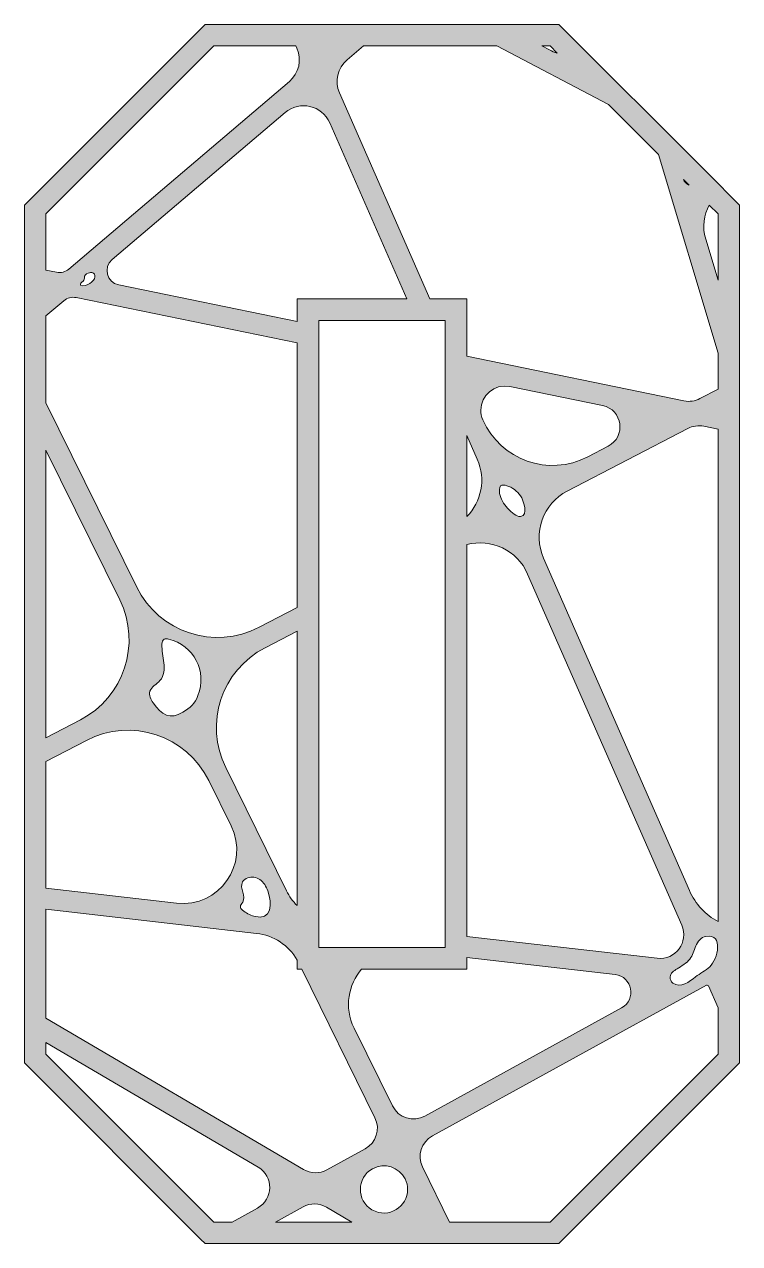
# Model space of a CAD drawing. Extents: x -1650 to 2650, y -4022 to 3022.
# Drawn here: x 919.9 to 1180.1, y -682.8 to -239.3 of the extents above; entities that cross this region are included whole.
import ezdxf

# ---------------------------------------------------------------- set-up
doc = ezdxf.new("R2010")
doc.units = 0
doc.header["$MEASUREMENT"] = 0
doc.layers.add('Layer 1', color=7, linetype='Continuous')

msp = doc.modelspace()

# ---------------------------------------------------------------- hatches: boundary and pattern name
at = {"layer": 'Layer 1', "true_color": 0xe6e7e8}
h = msp.add_hatch(color=254, dxfattribs=at)
h.dxf.hatch_style = 2
edge = h.paths.add_edge_path()
edge.add_spline(control_points=[(1168.55, -293.45), (1168.55, -293.45), (1159.75, -284.67), (1159.75, -284.67), (1159.75, -284.67), (1159.75, -284.66), (1159.75, -284.66), (1159.75, -284.66), (1142.9, -267.8), (1142.9, -267.8), (1142.9, -267.8), (1139.95, -264.86), (1139.95, -264.86), (1139.95, -264.86), (1139.95, -264.86), (1139.95, -264.86), (1139.95, -264.86), (1124.32, -249.23), (1124.32, -249.23), (1124.32, -249.23), (1124.32, -249.23), (1124.32, -249.23), (1124.32, -249.23), (1114.37, -239.27), (1114.37, -239.27), (1114.37, -239.27), (1093.12, -239.27), (1093.12, -239.27), (1093.12, -239.27), (1076.68, -239.27), (1076.68, -239.27), (1076.68, -239.27), (1052.46, -239.27), (1052.46, -239.27), (1052.46, -239.27), (1040.43, -239.27), (1040.43, -239.27), (1040.43, -239.27), (1023.9, -239.27), (1023.9, -239.27), (1023.9, -239.27), (1015.27, -239.27), (1015.27, -239.27), (1015.27, -239.27), (985.63, -239.27), (985.63, -239.27), (985.63, -239.27), (919.92, -304.99), (919.92, -304.99), (919.92, -304.99), (919.92, -327.02), (919.92, -327.02), (919.92, -327.02), (919.92, -337.11), (919.92, -337.11), (919.92, -337.11), (919.92, -341.31), (919.92, -341.31), (919.92, -341.31), (919.92, -352), (919.92, -352), (919.92, -352), (919.92, -361.03), (919.92, -361.03), (919.92, -361.03), (919.92, -378.26), (919.92, -378.26), (919.92, -378.26), (919.92, -502.84), (919.92, -502.84), (919.92, -502.84), (919.92, -511.42), (919.92, -511.42), (919.92, -511.42), (919.92, -552.57), (919.92, -552.57), (919.92, -552.57), (919.92, -560.23), (919.92, -560.23), (919.92, -560.23), (919.92, -596.2), (919.92, -596.2), (919.92, -596.2), (919.92, -605.03), (919.92, -605.03), (919.92, -605.03), (919.92, -617.06), (919.92, -617.06), (919.92, -617.06), (984.04, -681.19), (984.04, -681.19), (984.04, -681.19), (985.63, -682.78), (985.63, -682.78), (985.63, -682.78), (996.96, -682.78), (996.96, -682.78), (996.96, -682.78), (1052.35, -682.78), (1052.35, -682.78), (1052.35, -682.78), (1078.48, -682.78), (1078.48, -682.78), (1078.48, -682.78), (1114.37, -682.78), (1114.37, -682.78), (1114.37, -682.78), (1180.08, -617.06), (1180.08, -617.06), (1180.08, -617.06), (1180.08, -614.92), (1180.08, -614.92), (1180.08, -614.92), (1180.08, -595.97), (1180.08, -595.97), (1180.08, -595.97), (1180.08, -590.09), (1180.08, -590.09), (1180.08, -590.09), (1180.08, -568.15), (1180.08, -568.15), (1180.08, -568.15), (1180.08, -388.14), (1180.08, -388.14), (1180.08, -388.14), (1180.08, -358.57), (1180.08, -358.57), (1180.08, -358.57), (1180.08, -304.99), (1180.08, -304.99), (1180.08, -304.99), (1168.55, -293.45), (1168.55, -293.45)], knot_values=[0, 0, 0, 0, 1, 1, 1, 2, 2, 2, 3, 3, 3, 4, 4, 4, 5, 5, 5, 6, 6, 6, 7, 7, 7, 8, 8, 8, 9, 9, 9, 10, 10, 10, 11, 11, 11, 12, 12, 12, 13, 13, 13, 14, 14, 14, 15, 15, 15, 16, 16, 16, 17, 17, 17, 18, 18, 18, 19, 19, 19, 20, 20, 20, 21, 21, 21, 22, 22, 22, 23, 23, 23, 24, 24, 24, 25, 25, 25, 26, 26, 26, 27, 27, 27, 28, 28, 28, 29, 29, 29, 30, 30, 30, 31, 31, 31, 32, 32, 32, 33, 33, 33, 34, 34, 34, 35, 35, 35, 36, 36, 36, 37, 37, 37, 38, 38, 38, 39, 39, 39, 40, 40, 40, 41, 41, 41, 42, 42, 42, 43, 43, 43, 44, 44, 44, 44], degree=3, periodic=1)
edge = h.paths.add_edge_path()
edge.add_spline(control_points=[(1161.71, -297.73), (1161.62, -297.7), (1161.54, -297.65), (1161.46, -297.61), (1160.65, -297.19), (1159.94, -296.48), (1159.63, -295.65), (1159.63, -295.65), (1161.71, -297.73), (1161.71, -297.73)], knot_values=[0, 0, 0, 0, 1, 1, 1, 2, 2, 2, 3, 3, 3, 3], degree=3, periodic=1)
edge = h.paths.add_edge_path()
edge.add_spline(control_points=[(1111.12, -247.13), (1111.12, -247.13), (1113.72, -249.74), (1113.72, -249.74), (1112.78, -249.45), (1111.84, -249.06), (1110.91, -248.58), (1110.91, -248.58), (1108.15, -247.13), (1108.15, -247.13), (1108.15, -247.13), (1111.12, -247.13), (1111.12, -247.13)], knot_values=[0, 0, 0, 0, 1, 1, 1, 2, 2, 2, 3, 3, 3, 4, 4, 4, 4], degree=3, periodic=1)
edge = h.paths.add_edge_path()
edge.add_spline(control_points=[(1091.72, -247.13), (1091.72, -247.13), (1132.35, -268.37), (1132.35, -268.37), (1132.35, -268.37), (1150.57, -286.59), (1150.57, -286.59), (1150.57, -286.59), (1172.22, -358.85), (1172.22, -358.85), (1172.22, -358.85), (1172.22, -372.01), (1172.22, -372.01), (1172.22, -372.01), (1165.67, -375.41), (1165.67, -375.41), (1163.88, -376.34), (1161.82, -376.63), (1159.85, -376.22), (1159.85, -376.22), (1080.86, -360.02), (1080.86, -360.02), (1080.86, -360.02), (1080.86, -339.11), (1080.86, -339.11), (1080.86, -339.11), (1067.38, -339.11), (1067.38, -339.11), (1067.38, -339.11), (1034.53, -264.23), (1034.53, -264.23), (1032.68, -260.04), (1033.82, -255.13), (1037.3, -252.17), (1037.3, -252.17), (1043.23, -247.13), (1043.23, -247.13), (1043.23, -247.13), (1091.72, -247.13), (1091.72, -247.13)], knot_values=[0, 0, 0, 0, 1, 1, 1, 2, 2, 2, 3, 3, 3, 4, 4, 4, 5, 5, 5, 6, 6, 6, 7, 7, 7, 8, 8, 8, 9, 9, 9, 10, 10, 10, 11, 11, 11, 12, 12, 12, 13, 13, 13, 13], degree=3, periodic=1)
edge = h.paths.add_edge_path()
edge.add_spline(control_points=[(1150.12, -578.99), (1150.12, -578.99), (1080.86, -571.04), (1080.86, -571.04), (1080.86, -571.04), (1080.86, -428.49), (1080.86, -428.49), (1089.66, -426.18), (1099.17, -430.51), (1102.98, -439.21), (1102.98, -439.21), (1159.02, -566.93), (1159.02, -566.93), (1161.7, -573.04), (1156.75, -579.75), (1150.12, -578.99)], knot_values=[0, 0, 0, 0, 1, 1, 1, 2, 2, 2, 3, 3, 3, 4, 4, 4, 5, 5, 5, 5], degree=3, periodic=1)
edge = h.paths.add_edge_path()
edge.add_spline(control_points=[(1161.96, -579.28), (1163.01, -577.87), (1163.43, -576.11), (1164.15, -574.52), (1164.88, -572.92), (1166.09, -571.34), (1167.82, -571.04), (1174.5, -569.86), (1172.04, -579.41), (1169.23, -582.04), (1167.7, -583.46), (1165.73, -584.52), (1164.06, -585.76), (1161.92, -587.36), (1158.47, -590.19), (1155.79, -587.98), (1155.15, -587.45), (1154.73, -586.63), (1154.81, -585.79), (1154.92, -584.44), (1156.19, -583.51), (1157.35, -582.82), (1159.02, -581.81), (1160.81, -580.85), (1161.96, -579.28)], knot_values=[0, 0, 0, 0, 1, 1, 1, 2, 2, 2, 3, 3, 3, 4, 4, 4, 5, 5, 5, 6, 6, 6, 7, 7, 7, 8, 8, 8, 8], degree=3, periodic=1)
edge = h.paths.add_edge_path()
edge.add_spline(control_points=[(1042.13, -663.05), (1042.13, -660.09), (1043.62, -657.15), (1046.57, -655.52), (1050.86, -653.17), (1056.24, -654.87), (1058.4, -659.25), (1059.04, -660.55), (1059.33, -661.85), (1059.33, -663.1), (1059.33, -669.21), (1052.46, -674.02), (1046.36, -670.44), (1043.53, -668.78), (1042.13, -665.91), (1042.13, -663.05)], knot_values=[0, 0, 0, 0, 1, 1, 1, 2, 2, 2, 3, 3, 3, 4, 4, 4, 5, 5, 5, 5], degree=3, periodic=1)
edge = h.paths.add_edge_path()
edge.add_spline(control_points=[(1053.78, -632.66), (1053.78, -632.66), (1039.85, -604.38), (1039.85, -604.38), (1036.09, -596.78), (1037.77, -588.55), (1042.57, -582.95), (1042.57, -582.95), (1080.86, -582.95), (1080.86, -582.95), (1080.86, -582.95), (1080.86, -578.71), (1080.86, -578.71), (1080.86, -578.71), (1134.76, -584.89), (1134.76, -584.89), (1141.06, -585.61), (1142.71, -594.02), (1137.15, -597.07), (1137.15, -597.07), (1065.61, -636.38), (1065.61, -636.38), (1061.32, -638.74), (1055.94, -637.04), (1053.78, -632.66)], knot_values=[0, 0, 0, 0, 1, 1, 1, 2, 2, 2, 3, 3, 3, 4, 4, 4, 5, 5, 5, 6, 6, 6, 7, 7, 7, 8, 8, 8, 8], degree=3, periodic=1)
edge = h.paths.add_edge_path()
edge.add_spline(control_points=[(999.26, -551.22), (999.65, -550.5), (1000.37, -550.03), (1001.14, -549.76), (1002.59, -549.26), (1004.28, -549.48), (1005.56, -550.33), (1007, -551.28), (1007.86, -552.89), (1008.45, -554.51), (1010.05, -558.86), (1010.18, -565.63), (1003.43, -563.72), (1001.89, -563.28), (1000.46, -562.5), (999.25, -561.46), (998.85, -561.12), (998.46, -560.7), (998.47, -560.19), (998.47, -559.58), (999.01, -559.14), (999.33, -558.63), (1000.67, -556.47), (998.04, -553.45), (999.26, -551.22)], knot_values=[0, 0, 0, 0, 1, 1, 1, 2, 2, 2, 3, 3, 3, 4, 4, 4, 5, 5, 5, 6, 6, 6, 7, 7, 7, 8, 8, 8, 8], degree=3, periodic=1)
edge = h.paths.add_edge_path()
edge.add_spline(control_points=[(993.16, -509.65), (985.26, -493.63), (991.63, -474.23), (1007.49, -466.01), (1007.49, -466.01), (1019.14, -459.97), (1019.14, -459.97), (1019.14, -459.97), (1019.14, -559.83), (1019.14, -559.83), (1017.57, -558.3), (1016.25, -556.5), (1015.25, -554.47), (1015.25, -554.47), (993.16, -509.65), (993.16, -509.65)], knot_values=[0, 0, 0, 0, 1, 1, 1, 2, 2, 2, 3, 3, 3, 4, 4, 4, 5, 5, 5, 5], degree=3, periodic=1)
h.paths.add_polyline_path([(1027, -455.89), (1027, -447.32), (1027, -356.75), (1027, -348.98), (1027, -346.96), (1060.76, -346.96), (1070.83, -346.96), (1073, -346.96), (1073, -351.93), (1073, -370.86), (1073, -423.46), (1073, -432.04), (1073, -570.14), (1073, -575.09), (1034.81, -575.09), (1027, -575.09), (1027, -573.08), (1027, -564.52)])
edge = h.paths.add_edge_path()
edge.add_spline(control_points=[(1030.98, -275.08), (1030.98, -275.08), (1059.07, -339.11), (1059.07, -339.11), (1059.07, -339.11), (1019.14, -339.11), (1019.14, -339.11), (1019.14, -339.11), (1019.14, -347.37), (1019.14, -347.37), (1019.14, -347.37), (954.22, -334.06), (954.22, -334.06), (949.9, -333.18), (948.49, -327.7), (951.86, -324.85), (951.86, -324.85), (1014.76, -271.34), (1014.76, -271.34), (1020.04, -266.84), (1028.18, -268.72), (1030.98, -275.08)], knot_values=[0, 0, 0, 0, 1, 1, 1, 2, 2, 2, 3, 3, 3, 4, 4, 4, 5, 5, 5, 6, 6, 6, 7, 7, 7, 7], degree=3, periodic=1)
edge = h.paths.add_edge_path()
edge.add_spline(control_points=[(1080.86, -388.78), (1080.86, -388.78), (1084.67, -397.47), (1084.67, -397.47), (1087.86, -404.72), (1086.13, -412.94), (1080.86, -418.32), (1080.86, -418.32), (1080.86, -388.78), (1080.86, -388.78)], knot_values=[0, 0, 0, 0, 1, 1, 1, 2, 2, 2, 3, 3, 3, 3], degree=3, periodic=1)
edge = h.paths.add_edge_path()
edge.add_spline(control_points=[(1093.09, -407.1), (1093.79, -406.75), (1094.64, -406.86), (1095.39, -407.09), (1097.43, -407.69), (1099.24, -409.04), (1100.42, -410.81), (1101.33, -412.21), (1103.53, -418.07), (1100.35, -418.28), (1099.54, -418.34), (1098.77, -417.92), (1098.11, -417.44), (1096.35, -416.2), (1094.88, -414.57), (1093.82, -412.69), (1092.86, -410.99), (1092.25, -408.86), (1093.09, -407.1)], knot_values=[0, 0, 0, 0, 1, 1, 1, 2, 2, 2, 3, 3, 3, 4, 4, 4, 5, 5, 5, 6, 6, 6, 6], degree=3, periodic=1)
edge = h.paths.add_edge_path()
edge.add_spline(control_points=[(1086.69, -383.12), (1086.17, -381.94), (1085.94, -380.74), (1085.94, -379.58), (1085.94, -374.34), (1090.78, -369.83), (1096.49, -371), (1096.49, -371), (1130.2, -377.91), (1130.2, -377.91), (1137.53, -379.41), (1138.9, -389.29), (1132.26, -392.74), (1132.26, -392.74), (1124.83, -396.59), (1124.83, -396.59), (1110.61, -403.96), (1093.12, -397.79), (1086.69, -383.12)], knot_values=[0, 0, 0, 0, 1, 1, 1, 2, 2, 2, 3, 3, 3, 4, 4, 4, 5, 5, 5, 6, 6, 6, 6], degree=3, periodic=1)
edge = h.paths.add_edge_path()
edge.add_spline(control_points=[(927.78, -308.24), (927.78, -308.24), (988.88, -247.13), (988.88, -247.13), (988.88, -247.13), (1018.71, -247.13), (1018.71, -247.13), (1018.71, -247.13), (1019.08, -247.96), (1019.08, -247.96), (1020.92, -252.17), (1019.79, -257.07), (1016.3, -260.04), (1016.3, -260.04), (936.08, -328.27), (936.08, -328.27), (934.84, -329.33), (933.18, -329.75), (931.59, -329.42), (931.59, -329.42), (927.78, -328.64), (927.78, -328.64), (927.78, -328.64), (927.78, -308.24), (927.78, -308.24)], knot_values=[0, 0, 0, 0, 1, 1, 1, 2, 2, 2, 3, 3, 3, 4, 4, 4, 5, 5, 5, 6, 6, 6, 7, 7, 7, 8, 8, 8, 8], degree=3, periodic=1)
edge = h.paths.add_edge_path()
edge.add_spline(control_points=[(945.6, -331.07), (945.52, -332.04), (944.51, -333.01), (943.74, -333.54), (943.1, -333.99), (941.09, -334.8), (940.43, -334.21), (940.31, -334.12), (940.27, -333.95), (940.28, -333.8), (940.35, -333.11), (941.28, -332.88), (941.59, -332.27), (941.8, -331.85), (941.67, -331.34), (941.82, -330.89), (942.05, -330.15), (942.88, -329.82), (943.64, -329.65), (944.02, -329.56), (944.42, -329.49), (944.78, -329.62), (945.34, -329.82), (945.66, -330.47), (945.6, -331.07)], knot_values=[0, 0, 0, 0, 1, 1, 1, 2, 2, 2, 3, 3, 3, 4, 4, 4, 5, 5, 5, 6, 6, 6, 7, 7, 7, 8, 8, 8, 8], degree=3, periodic=1)
edge = h.paths.add_edge_path()
edge.add_spline(control_points=[(927.78, -345.32), (927.78, -345.32), (934.26, -339.81), (934.26, -339.81), (935.5, -338.75), (937.16, -338.33), (938.75, -338.66), (938.75, -338.66), (1019.14, -355.14), (1019.14, -355.14), (1019.14, -355.14), (1019.14, -451.39), (1019.14, -451.39), (1019.14, -451.39), (1005.31, -458.56), (1005.31, -458.56), (988.99, -467.03), (968.91, -460.43), (960.77, -443.94), (960.77, -443.94), (927.78, -376.98), (927.78, -376.98), (927.78, -376.98), (927.78, -345.32), (927.78, -345.32)], knot_values=[0, 0, 0, 0, 1, 1, 1, 2, 2, 2, 3, 3, 3, 4, 4, 4, 5, 5, 5, 6, 6, 6, 7, 7, 7, 8, 8, 8, 8], degree=3, periodic=1)
edge = h.paths.add_edge_path()
edge.add_spline(control_points=[(970.68, -471.47), (970.44, -469.2), (969.82, -466.96), (969.97, -464.68), (970.01, -464.01), (970.19, -463.26), (970.76, -462.92), (971.24, -462.63), (971.84, -462.74), (972.38, -462.87), (981.63, -465.2), (986.45, -474.54), (983.07, -483.42), (981.96, -486.35), (980.22, -487.81), (977.58, -489.42), (972.86, -492.28), (969.93, -490.57), (966.76, -486.09), (965.89, -484.85), (965.16, -483.32), (965.6, -481.88), (966.12, -480.15), (968.06, -479.32), (969.24, -477.96), (970.72, -476.23), (970.92, -473.74), (970.68, -471.47)], knot_values=[0, 0, 0, 0, 1, 1, 1, 2, 2, 2, 3, 3, 3, 4, 4, 4, 5, 5, 5, 6, 6, 6, 7, 7, 7, 8, 8, 8, 9, 9, 9, 9], degree=3, periodic=1)
edge = h.paths.add_edge_path()
edge.add_spline(control_points=[(927.78, -394.2), (927.78, -394.2), (954.61, -448.65), (954.61, -448.65), (962.51, -464.67), (956.14, -484.07), (940.28, -492.28), (940.28, -492.28), (927.78, -498.77), (927.78, -498.77), (927.78, -498.77), (927.78, -394.2), (927.78, -394.2)], knot_values=[0, 0, 0, 0, 1, 1, 1, 2, 2, 2, 3, 3, 3, 4, 4, 4, 4], degree=3, periodic=1)
edge = h.paths.add_edge_path()
edge.add_spline(control_points=[(927.78, -507.35), (927.78, -507.35), (942.46, -499.73), (942.46, -499.73), (958.78, -491.27), (978.87, -497.86), (986.99, -514.35), (986.99, -514.35), (995.11, -530.81), (995.11, -530.81), (1001.96, -544.72), (990.71, -560.69), (975.31, -558.92), (975.31, -558.92), (927.78, -553.47), (927.78, -553.47), (927.78, -553.47), (927.78, -507.35), (927.78, -507.35)], knot_values=[0, 0, 0, 0, 1, 1, 1, 2, 2, 2, 3, 3, 3, 4, 4, 4, 5, 5, 5, 6, 6, 6, 6], degree=3, periodic=1)
edge = h.paths.add_edge_path()
edge.add_spline(control_points=[(927.78, -561.13), (927.78, -561.13), (1004.37, -569.92), (1004.37, -569.92), (1010.58, -570.64), (1016.06, -574.27), (1019.14, -579.66), (1019.14, -579.66), (1019.14, -582.95), (1019.14, -582.95), (1019.14, -582.95), (1020.8, -582.95), (1020.8, -582.95), (1020.8, -582.95), (1047.44, -637.01), (1047.44, -637.01), (1049.47, -641.13), (1047.9, -646.11), (1043.88, -648.32), (1043.88, -648.32), (1029.97, -655.96), (1029.97, -655.96), (1027.33, -657.41), (1024.11, -657.37), (1021.5, -655.84), (1021.5, -655.84), (927.78, -600.81), (927.78, -600.81), (927.78, -600.81), (927.78, -561.13), (927.78, -561.13)], knot_values=[0, 0, 0, 0, 1, 1, 1, 2, 2, 2, 3, 3, 3, 4, 4, 4, 5, 5, 5, 6, 6, 6, 7, 7, 7, 8, 8, 8, 9, 9, 9, 10, 10, 10, 10], degree=3, periodic=1)
edge = h.paths.add_edge_path()
edge.add_spline(control_points=[(988.88, -674.92), (988.88, -674.92), (927.78, -613.81), (927.78, -613.81), (927.78, -613.81), (927.78, -609.64), (927.78, -609.64), (927.78, -609.64), (1004.91, -654.93), (1004.91, -654.93), (1010.65, -658.3), (1010.54, -666.64), (1004.7, -669.84), (1004.7, -669.84), (995.45, -674.92), (995.45, -674.92), (995.45, -674.92), (988.88, -674.92), (988.88, -674.92)], knot_values=[0, 0, 0, 0, 1, 1, 1, 2, 2, 2, 3, 3, 3, 4, 4, 4, 5, 5, 5, 6, 6, 6, 6], degree=3, periodic=1)
edge = h.paths.add_edge_path()
edge.add_spline(control_points=[(1011.26, -674.92), (1011.26, -674.92), (1021.3, -669.41), (1021.3, -669.41), (1023.96, -667.95), (1027.17, -668), (1029.78, -669.53), (1029.78, -669.53), (1038.97, -674.92), (1038.97, -674.92), (1038.97, -674.92), (1011.26, -674.92), (1011.26, -674.92)], knot_values=[0, 0, 0, 0, 1, 1, 1, 2, 2, 2, 3, 3, 3, 4, 4, 4, 4], degree=3, periodic=1)
edge = h.paths.add_edge_path()
edge.add_spline(control_points=[(1172.22, -613.81), (1172.22, -613.81), (1111.12, -674.92), (1111.12, -674.92), (1111.12, -674.92), (1074.61, -674.92), (1074.61, -674.92), (1074.61, -674.92), (1064.74, -654.9), (1064.74, -654.9), (1062.71, -650.78), (1064.28, -645.79), (1068.31, -643.59), (1068.31, -643.59), (1168.02, -588.8), (1168.02, -588.8), (1168.11, -588.75), (1168.22, -588.73), (1168.32, -588.74), (1168.5, -588.76), (1168.66, -588.87), (1168.73, -589.04), (1168.73, -589.04), (1172.22, -597), (1172.22, -597), (1172.22, -597), (1172.22, -613.81), (1172.22, -613.81)], knot_values=[0, 0, 0, 0, 1, 1, 1, 2, 2, 2, 3, 3, 3, 4, 4, 4, 5, 5, 5, 6, 6, 6, 7, 7, 7, 8, 8, 8, 9, 9, 9, 9], degree=3, periodic=1)
edge = h.paths.add_edge_path()
edge.add_spline(control_points=[(1172.22, -565.59), (1167.75, -563.21), (1164.01, -559.36), (1161.81, -554.33), (1161.81, -554.33), (1108.77, -433.44), (1108.77, -433.44), (1104.76, -424.3), (1108.53, -413.62), (1117.39, -409.02), (1117.39, -409.02), (1161.24, -386.28), (1161.24, -386.28), (1163.04, -385.35), (1165.09, -385.07), (1167.07, -385.47), (1167.07, -385.47), (1172.22, -386.53), (1172.22, -386.53), (1172.22, -386.53), (1172.22, -565.59), (1172.22, -565.59)], knot_values=[0, 0, 0, 0, 1, 1, 1, 2, 2, 2, 3, 3, 3, 4, 4, 4, 5, 5, 5, 6, 6, 6, 7, 7, 7, 7], degree=3, periodic=1)
edge = h.paths.add_edge_path()
edge.add_spline(control_points=[(1167.75, -317.42), (1166.39, -312.91), (1167.09, -308.58), (1169.06, -305.08), (1169.06, -305.08), (1169.06, -305.08), (1169.06, -305.08), (1169.06, -305.08), (1172.22, -308.24), (1172.22, -308.24), (1172.22, -308.24), (1172.22, -332.34), (1172.22, -332.34), (1172.22, -332.34), (1167.75, -317.42), (1167.75, -317.42)], knot_values=[0, 0, 0, 0, 1, 1, 1, 2, 2, 2, 3, 3, 3, 4, 4, 4, 5, 5, 5, 5], degree=3, periodic=1)

# ---------------------------------------------------------------- linework, layer by layer
at = {"layer": 'Layer 1', "lineweight": 0}
msp.add_lwpolyline([(1027, -455.89), (1027, -447.32), (1027, -356.75), (1027, -348.98), (1027, -346.96), (1060.76, -346.96), (1070.83, -346.96), (1073, -346.96), (1073, -351.93), (1073, -370.86), (1073, -423.46), (1073, -432.04), (1073, -570.14), (1073, -575.09), (1034.81, -575.09), (1027, -575.09), (1027, -573.08), (1027, -564.52), (1027, -455.89)], dxfattribs=at)
for points, knots in [([(1168.55, -293.45), (1168.55, -293.45), (1159.75, -284.67), (1159.75, -284.67), (1159.75, -284.67), (1159.75, -284.66), (1159.75, -284.66), (1159.75, -284.66), (1142.9, -267.8), (1142.9, -267.8), (1142.9, -267.8), (1139.95, -264.86), (1139.95, -264.86), (1139.95, -264.86), (1139.95, -264.86), (1139.95, -264.86), (1139.95, -264.86), (1124.32, -249.23), (1124.32, -249.23), (1124.32, -249.23), (1124.32, -249.23), (1124.32, -249.23), (1124.32, -249.23), (1114.37, -239.27), (1114.37, -239.27), (1114.37, -239.27), (1093.12, -239.27), (1093.12, -239.27), (1093.12, -239.27), (1076.68, -239.27), (1076.68, -239.27), (1076.68, -239.27), (1052.46, -239.27), (1052.46, -239.27), (1052.46, -239.27), (1040.43, -239.27), (1040.43, -239.27), (1040.43, -239.27), (1023.9, -239.27), (1023.9, -239.27), (1023.9, -239.27), (1015.27, -239.27), (1015.27, -239.27), (1015.27, -239.27), (985.63, -239.27), (985.63, -239.27), (985.63, -239.27), (919.92, -304.99), (919.92, -304.99), (919.92, -304.99), (919.92, -327.02), (919.92, -327.02), (919.92, -327.02), (919.92, -337.11), (919.92, -337.11), (919.92, -337.11), (919.92, -341.31), (919.92, -341.31), (919.92, -341.31), (919.92, -352), (919.92, -352), (919.92, -352), (919.92, -361.03), (919.92, -361.03), (919.92, -361.03), (919.92, -378.26), (919.92, -378.26), (919.92, -378.26), (919.92, -502.84), (919.92, -502.84), (919.92, -502.84), (919.92, -511.42), (919.92, -511.42), (919.92, -511.42), (919.92, -552.57), (919.92, -552.57), (919.92, -552.57), (919.92, -560.23), (919.92, -560.23), (919.92, -560.23), (919.92, -596.2), (919.92, -596.2), (919.92, -596.2), (919.92, -605.03), (919.92, -605.03), (919.92, -605.03), (919.92, -617.06), (919.92, -617.06), (919.92, -617.06), (984.04, -681.19), (984.04, -681.19), (984.04, -681.19), (985.63, -682.78), (985.63, -682.78), (985.63, -682.78), (996.96, -682.78), (996.96, -682.78), (996.96, -682.78), (1052.35, -682.78), (1052.35, -682.78), (1052.35, -682.78), (1078.48, -682.78), (1078.48, -682.78), (1078.48, -682.78), (1114.37, -682.78), (1114.37, -682.78), (1114.37, -682.78), (1180.08, -617.06), (1180.08, -617.06), (1180.08, -617.06), (1180.08, -614.92), (1180.08, -614.92), (1180.08, -614.92), (1180.08, -595.97), (1180.08, -595.97), (1180.08, -595.97), (1180.08, -590.09), (1180.08, -590.09), (1180.08, -590.09), (1180.08, -568.15), (1180.08, -568.15), (1180.08, -568.15), (1180.08, -388.14), (1180.08, -388.14), (1180.08, -388.14), (1180.08, -358.57), (1180.08, -358.57), (1180.08, -358.57), (1180.08, -304.99), (1180.08, -304.99), (1180.08, -304.99), (1168.55, -293.45), (1168.55, -293.45)], [0, 0, 0, 0, 1, 1, 1, 2, 2, 2, 3, 3, 3, 4, 4, 4, 5, 5, 5, 6, 6, 6, 7, 7, 7, 8, 8, 8, 9, 9, 9, 10, 10, 10, 11, 11, 11, 12, 12, 12, 13, 13, 13, 14, 14, 14, 15, 15, 15, 16, 16, 16, 17, 17, 17, 18, 18, 18, 19, 19, 19, 20, 20, 20, 21, 21, 21, 22, 22, 22, 23, 23, 23, 24, 24, 24, 25, 25, 25, 26, 26, 26, 27, 27, 27, 28, 28, 28, 29, 29, 29, 30, 30, 30, 31, 31, 31, 32, 32, 32, 33, 33, 33, 34, 34, 34, 35, 35, 35, 36, 36, 36, 37, 37, 37, 38, 38, 38, 39, 39, 39, 40, 40, 40, 41, 41, 41, 42, 42, 42, 43, 43, 43, 44, 44, 44, 44]), ([(927.78, -308.24), (927.78, -308.24), (988.88, -247.13), (988.88, -247.13), (988.88, -247.13), (1018.71, -247.13), (1018.71, -247.13), (1018.71, -247.13), (1019.08, -247.96), (1019.08, -247.96), (1020.92, -252.17), (1019.79, -257.07), (1016.3, -260.04), (1016.3, -260.04), (936.08, -328.27), (936.08, -328.27), (934.84, -329.33), (933.18, -329.75), (931.59, -329.42), (931.59, -329.42), (927.78, -328.64), (927.78, -328.64), (927.78, -328.64), (927.78, -308.24), (927.78, -308.24)], [0, 0, 0, 0, 1, 1, 1, 2, 2, 2, 3, 3, 3, 4, 4, 4, 5, 5, 5, 6, 6, 6, 7, 7, 7, 8, 8, 8, 8]), ([(1091.72, -247.13), (1091.72, -247.13), (1132.35, -268.37), (1132.35, -268.37), (1132.35, -268.37), (1150.57, -286.59), (1150.57, -286.59), (1150.57, -286.59), (1172.22, -358.85), (1172.22, -358.85), (1172.22, -358.85), (1172.22, -372.01), (1172.22, -372.01), (1172.22, -372.01), (1165.67, -375.41), (1165.67, -375.41), (1163.88, -376.34), (1161.82, -376.63), (1159.85, -376.22), (1159.85, -376.22), (1080.86, -360.02), (1080.86, -360.02), (1080.86, -360.02), (1080.86, -339.11), (1080.86, -339.11), (1080.86, -339.11), (1067.38, -339.11), (1067.38, -339.11), (1067.38, -339.11), (1034.53, -264.23), (1034.53, -264.23), (1032.68, -260.04), (1033.82, -255.13), (1037.3, -252.17), (1037.3, -252.17), (1043.23, -247.13), (1043.23, -247.13), (1043.23, -247.13), (1091.72, -247.13), (1091.72, -247.13)], [0, 0, 0, 0, 1, 1, 1, 2, 2, 2, 3, 3, 3, 4, 4, 4, 5, 5, 5, 6, 6, 6, 7, 7, 7, 8, 8, 8, 9, 9, 9, 10, 10, 10, 11, 11, 11, 12, 12, 12, 13, 13, 13, 13]), ([(1111.12, -247.13), (1111.12, -247.13), (1113.72, -249.74), (1113.72, -249.74), (1112.78, -249.45), (1111.84, -249.06), (1110.91, -248.58), (1110.91, -248.58), (1108.15, -247.13), (1108.15, -247.13), (1108.15, -247.13), (1111.12, -247.13), (1111.12, -247.13)], [0, 0, 0, 0, 1, 1, 1, 2, 2, 2, 3, 3, 3, 4, 4, 4, 4]), ([(1030.98, -275.08), (1030.98, -275.08), (1059.07, -339.11), (1059.07, -339.11), (1059.07, -339.11), (1019.14, -339.11), (1019.14, -339.11), (1019.14, -339.11), (1019.14, -347.37), (1019.14, -347.37), (1019.14, -347.37), (954.22, -334.06), (954.22, -334.06), (949.9, -333.18), (948.49, -327.7), (951.86, -324.85), (951.86, -324.85), (1014.76, -271.34), (1014.76, -271.34), (1020.04, -266.84), (1028.18, -268.72), (1030.98, -275.08)], [0, 0, 0, 0, 1, 1, 1, 2, 2, 2, 3, 3, 3, 4, 4, 4, 5, 5, 5, 6, 6, 6, 7, 7, 7, 7]), ([(1161.71, -297.73), (1161.62, -297.7), (1161.54, -297.65), (1161.46, -297.61), (1160.65, -297.19), (1159.94, -296.48), (1159.63, -295.65), (1159.63, -295.65), (1161.71, -297.73), (1161.71, -297.73)], [0, 0, 0, 0, 1, 1, 1, 2, 2, 2, 3, 3, 3, 3]), ([(1167.75, -317.42), (1166.39, -312.91), (1167.09, -308.58), (1169.06, -305.08), (1169.06, -305.08), (1169.06, -305.08), (1169.06, -305.08), (1169.06, -305.08), (1172.22, -308.24), (1172.22, -308.24), (1172.22, -308.24), (1172.22, -332.34), (1172.22, -332.34), (1172.22, -332.34), (1167.75, -317.42), (1167.75, -317.42)], [0, 0, 0, 0, 1, 1, 1, 2, 2, 2, 3, 3, 3, 4, 4, 4, 5, 5, 5, 5]), ([(945.6, -331.07), (945.52, -332.04), (944.51, -333.01), (943.74, -333.54), (943.1, -333.99), (941.09, -334.8), (940.43, -334.21), (940.31, -334.12), (940.27, -333.95), (940.28, -333.8), (940.35, -333.11), (941.28, -332.88), (941.59, -332.27), (941.8, -331.85), (941.67, -331.34), (941.82, -330.89), (942.05, -330.15), (942.88, -329.82), (943.64, -329.65), (944.02, -329.56), (944.42, -329.49), (944.78, -329.62), (945.34, -329.82), (945.66, -330.47), (945.6, -331.07)], [0, 0, 0, 0, 1, 1, 1, 2, 2, 2, 3, 3, 3, 4, 4, 4, 5, 5, 5, 6, 6, 6, 7, 7, 7, 8, 8, 8, 8]), ([(927.78, -345.32), (927.78, -345.32), (934.26, -339.81), (934.26, -339.81), (935.5, -338.75), (937.16, -338.33), (938.75, -338.66), (938.75, -338.66), (1019.14, -355.14), (1019.14, -355.14), (1019.14, -355.14), (1019.14, -451.39), (1019.14, -451.39), (1019.14, -451.39), (1005.31, -458.56), (1005.31, -458.56), (988.99, -467.03), (968.91, -460.43), (960.77, -443.94), (960.77, -443.94), (927.78, -376.98), (927.78, -376.98), (927.78, -376.98), (927.78, -345.32), (927.78, -345.32)], [0, 0, 0, 0, 1, 1, 1, 2, 2, 2, 3, 3, 3, 4, 4, 4, 5, 5, 5, 6, 6, 6, 7, 7, 7, 8, 8, 8, 8]), ([(1086.69, -383.12), (1086.17, -381.94), (1085.94, -380.74), (1085.94, -379.58), (1085.94, -374.34), (1090.78, -369.83), (1096.49, -371), (1096.49, -371), (1130.2, -377.91), (1130.2, -377.91), (1137.53, -379.41), (1138.9, -389.29), (1132.26, -392.74), (1132.26, -392.74), (1124.83, -396.59), (1124.83, -396.59), (1110.61, -403.96), (1093.12, -397.79), (1086.69, -383.12)], [0, 0, 0, 0, 1, 1, 1, 2, 2, 2, 3, 3, 3, 4, 4, 4, 5, 5, 5, 6, 6, 6, 6]), ([(1172.22, -565.59), (1167.75, -563.21), (1164.01, -559.36), (1161.81, -554.33), (1161.81, -554.33), (1108.77, -433.44), (1108.77, -433.44), (1104.76, -424.3), (1108.53, -413.62), (1117.39, -409.02), (1117.39, -409.02), (1161.24, -386.28), (1161.24, -386.28), (1163.04, -385.35), (1165.09, -385.07), (1167.07, -385.47), (1167.07, -385.47), (1172.22, -386.53), (1172.22, -386.53), (1172.22, -386.53), (1172.22, -565.59), (1172.22, -565.59)], [0, 0, 0, 0, 1, 1, 1, 2, 2, 2, 3, 3, 3, 4, 4, 4, 5, 5, 5, 6, 6, 6, 7, 7, 7, 7]), ([(1080.86, -388.78), (1080.86, -388.78), (1084.67, -397.47), (1084.67, -397.47), (1087.86, -404.72), (1086.13, -412.94), (1080.86, -418.32), (1080.86, -418.32), (1080.86, -388.78), (1080.86, -388.78)], [0, 0, 0, 0, 1, 1, 1, 2, 2, 2, 3, 3, 3, 3]), ([(927.78, -394.2), (927.78, -394.2), (954.61, -448.65), (954.61, -448.65), (962.51, -464.67), (956.14, -484.07), (940.28, -492.28), (940.28, -492.28), (927.78, -498.77), (927.78, -498.77), (927.78, -498.77), (927.78, -394.2), (927.78, -394.2)], [0, 0, 0, 0, 1, 1, 1, 2, 2, 2, 3, 3, 3, 4, 4, 4, 4]), ([(1093.09, -407.1), (1093.79, -406.75), (1094.64, -406.86), (1095.39, -407.09), (1097.43, -407.69), (1099.24, -409.04), (1100.42, -410.81), (1101.33, -412.21), (1103.53, -418.07), (1100.35, -418.28), (1099.54, -418.34), (1098.77, -417.92), (1098.11, -417.44), (1096.35, -416.2), (1094.88, -414.57), (1093.82, -412.69), (1092.86, -410.99), (1092.25, -408.86), (1093.09, -407.1)], [0, 0, 0, 0, 1, 1, 1, 2, 2, 2, 3, 3, 3, 4, 4, 4, 5, 5, 5, 6, 6, 6, 6]), ([(1150.12, -578.99), (1150.12, -578.99), (1080.86, -571.04), (1080.86, -571.04), (1080.86, -571.04), (1080.86, -428.49), (1080.86, -428.49), (1089.66, -426.18), (1099.17, -430.51), (1102.98, -439.21), (1102.98, -439.21), (1159.02, -566.93), (1159.02, -566.93), (1161.7, -573.04), (1156.75, -579.75), (1150.12, -578.99)], [0, 0, 0, 0, 1, 1, 1, 2, 2, 2, 3, 3, 3, 4, 4, 4, 5, 5, 5, 5]), ([(993.16, -509.65), (985.26, -493.63), (991.63, -474.23), (1007.49, -466.01), (1007.49, -466.01), (1019.14, -459.97), (1019.14, -459.97), (1019.14, -459.97), (1019.14, -559.83), (1019.14, -559.83), (1017.57, -558.3), (1016.25, -556.5), (1015.25, -554.47), (1015.25, -554.47), (993.16, -509.65), (993.16, -509.65)], [0, 0, 0, 0, 1, 1, 1, 2, 2, 2, 3, 3, 3, 4, 4, 4, 5, 5, 5, 5]), ([(970.68, -471.47), (970.44, -469.2), (969.82, -466.96), (969.97, -464.68), (970.01, -464.01), (970.19, -463.26), (970.76, -462.92), (971.24, -462.63), (971.84, -462.74), (972.38, -462.87), (981.63, -465.2), (986.45, -474.54), (983.07, -483.42), (981.96, -486.35), (980.22, -487.81), (977.58, -489.42), (972.86, -492.28), (969.93, -490.57), (966.76, -486.09), (965.89, -484.85), (965.16, -483.32), (965.6, -481.88), (966.12, -480.15), (968.06, -479.32), (969.24, -477.96), (970.72, -476.23), (970.92, -473.74), (970.68, -471.47)], [0, 0, 0, 0, 1, 1, 1, 2, 2, 2, 3, 3, 3, 4, 4, 4, 5, 5, 5, 6, 6, 6, 7, 7, 7, 8, 8, 8, 9, 9, 9, 9]), ([(927.78, -507.35), (927.78, -507.35), (942.46, -499.73), (942.46, -499.73), (958.78, -491.27), (978.87, -497.86), (986.99, -514.35), (986.99, -514.35), (995.11, -530.81), (995.11, -530.81), (1001.96, -544.72), (990.71, -560.69), (975.31, -558.92), (975.31, -558.92), (927.78, -553.47), (927.78, -553.47), (927.78, -553.47), (927.78, -507.35), (927.78, -507.35)], [0, 0, 0, 0, 1, 1, 1, 2, 2, 2, 3, 3, 3, 4, 4, 4, 5, 5, 5, 6, 6, 6, 6]), ([(999.26, -551.22), (999.65, -550.5), (1000.37, -550.03), (1001.14, -549.76), (1002.59, -549.26), (1004.28, -549.48), (1005.56, -550.33), (1007, -551.28), (1007.86, -552.89), (1008.45, -554.51), (1010.05, -558.86), (1010.18, -565.63), (1003.43, -563.72), (1001.89, -563.28), (1000.46, -562.5), (999.25, -561.46), (998.85, -561.12), (998.46, -560.7), (998.47, -560.19), (998.47, -559.58), (999.01, -559.14), (999.33, -558.63), (1000.67, -556.47), (998.04, -553.45), (999.26, -551.22)], [0, 0, 0, 0, 1, 1, 1, 2, 2, 2, 3, 3, 3, 4, 4, 4, 5, 5, 5, 6, 6, 6, 7, 7, 7, 8, 8, 8, 8]), ([(927.78, -561.13), (927.78, -561.13), (1004.37, -569.92), (1004.37, -569.92), (1010.58, -570.64), (1016.06, -574.27), (1019.14, -579.66), (1019.14, -579.66), (1019.14, -582.95), (1019.14, -582.95), (1019.14, -582.95), (1020.8, -582.95), (1020.8, -582.95), (1020.8, -582.95), (1047.44, -637.01), (1047.44, -637.01), (1049.47, -641.13), (1047.9, -646.11), (1043.88, -648.32), (1043.88, -648.32), (1029.97, -655.96), (1029.97, -655.96), (1027.33, -657.41), (1024.11, -657.37), (1021.5, -655.84), (1021.5, -655.84), (927.78, -600.81), (927.78, -600.81), (927.78, -600.81), (927.78, -561.13), (927.78, -561.13)], [0, 0, 0, 0, 1, 1, 1, 2, 2, 2, 3, 3, 3, 4, 4, 4, 5, 5, 5, 6, 6, 6, 7, 7, 7, 8, 8, 8, 9, 9, 9, 10, 10, 10, 10]), ([(1161.96, -579.28), (1163.01, -577.87), (1163.43, -576.11), (1164.15, -574.52), (1164.88, -572.92), (1166.09, -571.34), (1167.82, -571.04), (1174.5, -569.86), (1172.04, -579.41), (1169.23, -582.04), (1167.7, -583.46), (1165.73, -584.52), (1164.06, -585.76), (1161.92, -587.36), (1158.47, -590.19), (1155.79, -587.98), (1155.15, -587.45), (1154.73, -586.63), (1154.81, -585.79), (1154.92, -584.44), (1156.19, -583.51), (1157.35, -582.82), (1159.02, -581.81), (1160.81, -580.85), (1161.96, -579.28)], [0, 0, 0, 0, 1, 1, 1, 2, 2, 2, 3, 3, 3, 4, 4, 4, 5, 5, 5, 6, 6, 6, 7, 7, 7, 8, 8, 8, 8]), ([(1053.78, -632.66), (1053.78, -632.66), (1039.85, -604.38), (1039.85, -604.38), (1036.09, -596.78), (1037.77, -588.55), (1042.57, -582.95), (1042.57, -582.95), (1080.86, -582.95), (1080.86, -582.95), (1080.86, -582.95), (1080.86, -578.71), (1080.86, -578.71), (1080.86, -578.71), (1134.76, -584.89), (1134.76, -584.89), (1141.06, -585.61), (1142.71, -594.02), (1137.15, -597.07), (1137.15, -597.07), (1065.61, -636.38), (1065.61, -636.38), (1061.32, -638.74), (1055.94, -637.04), (1053.78, -632.66)], [0, 0, 0, 0, 1, 1, 1, 2, 2, 2, 3, 3, 3, 4, 4, 4, 5, 5, 5, 6, 6, 6, 7, 7, 7, 8, 8, 8, 8]), ([(1172.22, -613.81), (1172.22, -613.81), (1111.12, -674.92), (1111.12, -674.92), (1111.12, -674.92), (1074.61, -674.92), (1074.61, -674.92), (1074.61, -674.92), (1064.74, -654.9), (1064.74, -654.9), (1062.71, -650.78), (1064.28, -645.79), (1068.31, -643.59), (1068.31, -643.59), (1168.02, -588.8), (1168.02, -588.8), (1168.11, -588.75), (1168.22, -588.73), (1168.32, -588.74), (1168.5, -588.76), (1168.66, -588.87), (1168.73, -589.04), (1168.73, -589.04), (1172.22, -597), (1172.22, -597), (1172.22, -597), (1172.22, -613.81), (1172.22, -613.81)], [0, 0, 0, 0, 1, 1, 1, 2, 2, 2, 3, 3, 3, 4, 4, 4, 5, 5, 5, 6, 6, 6, 7, 7, 7, 8, 8, 8, 9, 9, 9, 9]), ([(988.88, -674.92), (988.88, -674.92), (927.78, -613.81), (927.78, -613.81), (927.78, -613.81), (927.78, -609.64), (927.78, -609.64), (927.78, -609.64), (1004.91, -654.93), (1004.91, -654.93), (1010.65, -658.3), (1010.54, -666.64), (1004.7, -669.84), (1004.7, -669.84), (995.45, -674.92), (995.45, -674.92), (995.45, -674.92), (988.88, -674.92), (988.88, -674.92)], [0, 0, 0, 0, 1, 1, 1, 2, 2, 2, 3, 3, 3, 4, 4, 4, 5, 5, 5, 6, 6, 6, 6]), ([(1042.13, -663.05), (1042.13, -660.09), (1043.62, -657.15), (1046.57, -655.52), (1050.86, -653.17), (1056.24, -654.87), (1058.4, -659.25), (1059.04, -660.55), (1059.33, -661.85), (1059.33, -663.1), (1059.33, -669.21), (1052.46, -674.02), (1046.36, -670.44), (1043.53, -668.78), (1042.13, -665.91), (1042.13, -663.05)], [0, 0, 0, 0, 1, 1, 1, 2, 2, 2, 3, 3, 3, 4, 4, 4, 5, 5, 5, 5]), ([(1011.26, -674.92), (1011.26, -674.92), (1021.3, -669.41), (1021.3, -669.41), (1023.96, -667.95), (1027.17, -668), (1029.78, -669.53), (1029.78, -669.53), (1038.97, -674.92), (1038.97, -674.92), (1038.97, -674.92), (1011.26, -674.92), (1011.26, -674.92)], [0, 0, 0, 0, 1, 1, 1, 2, 2, 2, 3, 3, 3, 4, 4, 4, 4])]:
    msp.add_open_spline(points, degree=3, knots=knots, dxfattribs=at)

doc.saveas('drawing.dxf')
